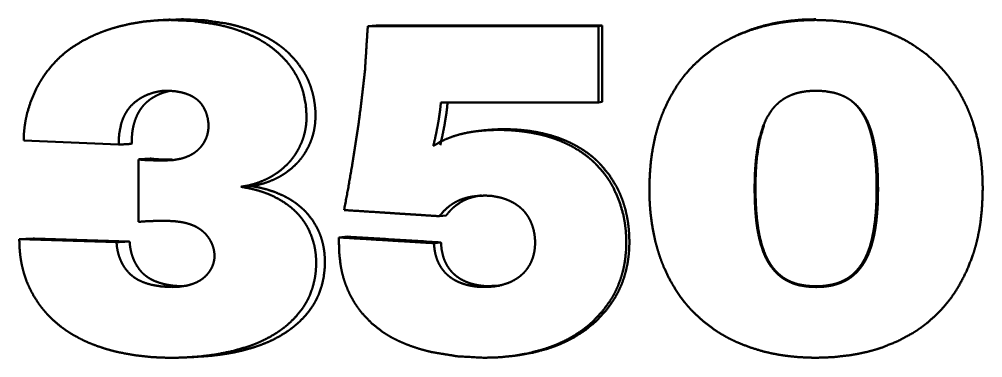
# Paper-space layout 'Layout1' of a CAD drawing. Header units: millimetres. Extents: x 69 to 348, y 30 to 269.
# Drawn here: x 225.89 to 233.92, y 135.44 to 138.26 of the extents above; entities that cross this region are included whole.
import ezdxf

# ---------------------------------------------------------------- set-up
doc = ezdxf.new("R2010")
doc.units = ezdxf.units.MM
doc.layers.add('170', color=7, linetype='Continuous', true_color=0xffffff)

psp = doc.layouts.get("Layout1")

# ---------------------------------------------------------------- linework, layer by layer
at = {"layer": '170', "color": 155, "linetype": 'Continuous', "lineweight": 50}
for p, q in [((227.1458, 138.255), (227.2452, 138.2611)), ((228.7962, 138.2028), (228.8648, 138.209)), ((228.7962, 138.2028), (230.7193, 138.203)), ((230.7498, 138.2089), (228.8648, 138.209)), ((230.7193, 138.203), (230.7498, 138.2089)), ((229.4056, 137.5654), (230.72, 137.5656)), ((230.72, 137.5656), (230.7504, 137.5714)), ((225.9292, 137.2483), (226.72, 137.2151)), ((227.7375, 136.8634), (227.8241, 136.8694)), ((226.8887, 136.5707), (226.9922, 136.5768)), ((229.3926, 136.6179), (229.4495, 136.624)), ((225.8923, 136.425), (226.7024, 136.4014)), ((226.8116, 136.4078), (226.0184, 136.4311)), ((228.5561, 136.4411), (228.6296, 136.4473)), ((229.3484, 136.393), (229.4062, 136.3992))]:
    psp.add_line(p, q, dxfattribs=at)
at = {"layer": '170', "color": 155, "linetype": 'Continuous', "lineweight": 13}
psp.add_line((232.2943, 138.2406), (232.2964, 138.2465), dxfattribs=at)
at = {"layer": '170', "color": 155, "linetype": 'Continuous', "lineweight": 50}
for points, knots in [([(227.1458, 138.255), (227.0363, 138.2515), (226.9281, 138.2411), (226.8213, 138.2237), (226.716, 138.199), (226.6639, 138.1838), (226.6122, 138.1667), (226.5609, 138.1474), (226.5106, 138.1261), (226.4134, 138.0771), (226.3214, 138.0185), (226.2776, 137.9851), (226.2357, 137.949), (226.1965, 137.9106), (226.1597, 137.8699), (226.1252, 137.827), (226.0932, 137.782), (226.0781, 137.7587), (226.0635, 137.7348), (226.0496, 137.7103), (226.0363, 137.6854), (225.9907, 137.5827), (225.9572, 137.4752), (225.9451, 137.4195), (225.9363, 137.3629), (225.9309, 137.3058), (225.9292, 137.2483)], [0, 0, 0.062029, 0.123526, 0.18473, 0.245931, 0.276635, 0.307467, 0.338426, 0.369361, 0.430922, 0.492658, 0.523847, 0.5551, 0.586189, 0.617231, 0.648337, 0.679618, 0.695359, 0.711183, 0.727113, 0.743076, 0.806644, 0.87037, 0.902613, 0.935034, 0.967477, 1, 1]), ([(227.1491, 138.2583), (227.08, 138.2541), (227.0404, 138.2517)], [0, 0, 0.635376, 1, 1]), ([(228.2865, 137.4458), (228.28, 137.5456), (228.2606, 137.6434), (228.2536, 137.6675), (228.2458, 137.6915), (228.2371, 137.715), (228.2276, 137.7381), (228.2061, 137.7828), (228.1813, 137.8257), (228.1677, 137.8464), (228.1534, 137.8667), (228.1382, 137.8865), (228.1224, 137.9059), (228.0889, 137.9427), (228.0534, 137.9772), (228.0159, 138.0093), (227.9764, 138.0393), (227.9354, 138.0668), (227.8932, 138.0918), (227.8059, 138.1348), (227.7151, 138.1699), (227.6686, 138.1848), (227.6217, 138.198), (227.5747, 138.2096), (227.5275, 138.2197), (227.3375, 138.2467), (227.1458, 138.255)], [0, 0, 0.063819, 0.127393, 0.143411, 0.15947, 0.175466, 0.191377, 0.223019, 0.254579, 0.27039, 0.286245, 0.302176, 0.318122, 0.349832, 0.381391, 0.412904, 0.444491, 0.476009, 0.507271, 0.569373, 0.63141, 0.662537, 0.693613, 0.724512, 0.755287, 0.877668, 1, 1]), ([(227.2452, 138.2611), (227.4335, 138.2527), (227.6196, 138.2256), (227.7115, 138.2038), (227.8027, 138.1757), (227.8479, 138.1589), (227.8926, 138.14), (227.9363, 138.1192), (227.9788, 138.0962), (228.0201, 138.071), (228.0602, 138.0433), (228.0797, 138.0285), (228.0988, 138.0131), (228.1174, 137.9971), (228.1355, 137.9807), (228.2021, 137.9097), (228.2592, 137.8297), (228.2717, 137.8082), (228.2834, 137.7864), (228.2943, 137.7642), (228.3042, 137.7417), (228.3216, 137.6957), (228.3357, 137.6486), (228.3468, 137.6002), (228.3546, 137.551), (228.3593, 137.5014), (228.3609, 137.4516)], [0, 0, 0.121859, 0.243389, 0.304485, 0.366157, 0.397352, 0.428688, 0.459957, 0.491203, 0.52251, 0.553988, 0.569823, 0.585702, 0.601545, 0.617331, 0.680292, 0.743781, 0.759861, 0.775893, 0.791848, 0.807749, 0.839507, 0.871326, 0.903387, 0.935604, 0.967788, 1, 1]), ([(232.5308, 138.255), (232.4585, 138.2537), (232.3863, 138.2497), (232.3121, 138.2427), (232.2382, 138.2326), (232.1643, 138.2191), (232.0911, 138.202)], [0, 0, 0.162837, 0.325659, 0.493591, 0.661497, 0.830747, 1, 1]), ([(232.097, 138.2081), (232.2033, 138.2319), (232.311, 138.2484), (232.4196, 138.2579), (232.5286, 138.2609)], [0, 0, 0.249994, 0.499906, 0.749905, 1, 1]), ([(232.5335, 135.4369), (232.6737, 135.442), (232.8125, 135.4575), (232.8812, 135.4694), (232.9496, 135.4842), (232.9836, 135.4928), (233.0174, 135.5022), (233.0512, 135.5125), (233.0846, 135.5236), (233.2142, 135.5762), (233.337, 135.6426), (233.3666, 135.6615), (233.3957, 135.6813), (233.4242, 135.7021), (233.4521, 135.7236), (233.5054, 135.769), (233.5555, 135.8173), (233.6025, 135.8687), (233.6464, 135.923), (233.6871, 135.9804), (233.7244, 136.0402), (233.7885, 136.1648), (233.8392, 136.2957), (233.8498, 136.3293), (233.8596, 136.3632), (233.8686, 136.3972), (233.8768, 136.4313), (233.8909, 136.4998), (233.902, 136.5686), (233.9161, 136.7072), (233.9204, 136.8469), (233.9192, 136.9172), (233.9158, 136.9872), (233.9101, 137.0568), (233.9018, 137.1259), (233.8768, 137.2622), (233.8396, 137.3961), (233.8282, 137.4291), (233.816, 137.462), (233.8029, 137.4947), (233.7889, 137.5271), (233.7585, 137.5904), (233.7249, 137.6517), (233.688, 137.7109), (233.6476, 137.7679), (233.626, 137.7956), (233.6035, 137.8226), (233.5801, 137.8491), (233.5559, 137.8747), (233.4524, 137.9685), (233.3383, 138.0488), (233.2774, 138.084), (233.2145, 138.1158), (233.1502, 138.1439), (233.0846, 138.1685), (233.0178, 138.1897), (232.9499, 138.2077), (232.8809, 138.2226), (232.8115, 138.2346), (232.6717, 138.25), (232.5308, 138.255)], [0, 0, 0.03131, 0.062455, 0.078025, 0.093625, 0.101445, 0.109289, 0.11716, 0.125022, 0.15623, 0.187372, 0.195199, 0.203051, 0.210929, 0.218789, 0.234399, 0.249939, 0.265467, 0.281044, 0.29674, 0.31247, 0.343739, 0.375036, 0.382906, 0.390781, 0.398629, 0.406455, 0.422051, 0.437605, 0.468682, 0.499874, 0.515544, 0.531198, 0.546772, 0.562288, 0.593218, 0.624214, 0.63201, 0.639832, 0.647691, 0.655563, 0.671233, 0.686828, 0.702393, 0.717982, 0.725806, 0.733654, 0.74153, 0.749397, 0.780565, 0.81169, 0.827389, 0.843113, 0.858766, 0.874387, 0.890021, 0.905702, 0.921443, 0.937174, 0.968553, 1, 1]), ([(228.7962, 138.2028), (228.7714, 137.8165), (228.7256, 137.4323), (228.7117, 137.3365), (228.6972, 137.2409), (228.6822, 137.1454), (228.6668, 137.0499), (228.6344, 136.8593), (228.5993, 136.6691)], [0, 0, 0.250106, 0.500131, 0.562636, 0.625131, 0.687622, 0.750106, 0.875059, 1, 1]), ([(232.0911, 138.202), (231.9832, 138.1696), (231.879, 138.1287), (231.8283, 138.1051), (231.7786, 138.0792), (231.7541, 138.0654), (231.7299, 138.0509), (231.706, 138.0358), (231.6824, 138.0202), (231.5928, 137.9524), (231.5108, 137.8768), (231.4727, 137.8361), (231.4365, 137.7935), (231.4191, 137.7714), (231.4022, 137.7488), (231.3858, 137.7258), (231.3699, 137.7023), (231.3127, 137.6056), (231.2645, 137.5043), (231.2437, 137.4522), (231.2249, 137.399), (231.2082, 137.345), (231.1936, 137.2906), (231.1705, 137.1811), (231.1548, 137.0706), (231.1458, 136.9591), (231.1427, 136.8468), (231.1433, 136.7905), (231.1455, 136.7343), (231.1493, 136.6784), (231.1547, 136.6228), (231.1705, 136.5126), (231.1937, 136.4036), (231.2082, 136.3496), (231.2247, 136.296), (231.2434, 136.2427), (231.2643, 136.1901), (231.3125, 136.0886), (231.3693, 135.9921), (231.4012, 135.9459), (231.4355, 135.9011), (231.4536, 135.8792), (231.4721, 135.8578), (231.4911, 135.8369), (231.5106, 135.8166), (231.5928, 135.7405), (231.682, 135.6728), (231.7293, 135.6421), (231.7782, 135.6135), (231.8283, 135.5874), (231.8794, 135.5635), (231.9841, 135.5224), (232.0923, 135.4897)], [0, 0, 0.031358, 0.062514, 0.078081, 0.093679, 0.101503, 0.109348, 0.117218, 0.125104, 0.15636, 0.187384, 0.202906, 0.218483, 0.226304, 0.234152, 0.242025, 0.249905, 0.281185, 0.312376, 0.328012, 0.343709, 0.359429, 0.375095, 0.406238, 0.437308, 0.46843, 0.499691, 0.515376, 0.531023, 0.546606, 0.56215, 0.593153, 0.624162, 0.639719, 0.655334, 0.671047, 0.686789, 0.718062, 0.749226, 0.764853, 0.780555, 0.788448, 0.796332, 0.804189, 0.812021, 0.843191, 0.874359, 0.890051, 0.905813, 0.921546, 0.937228, 0.968549, 1, 1]), ([(231.7744, 138.0762), (231.7862, 138.083), (231.8357, 138.1094), (231.8861, 138.1335), (231.9898, 138.1751), (232.097, 138.2081)], [0, 0, 0.038993, 0.199509, 0.359446, 0.678985, 1, 1]), ([(233.1609, 138.1395), (233.1511, 138.1437), (233.1414, 138.1479)], [0, 0, 0.501345, 1, 1]), ([(231.7755, 138.0768), (231.7676, 138.0727), (231.7596, 138.0685)], [0, 0, 0.499489, 1, 1]), ([(226.72, 137.2151), (226.7243, 137.3016), (226.7406, 137.386), (226.747, 137.4067), (226.7545, 137.4272), (226.763, 137.4471), (226.7725, 137.4664), (226.7831, 137.485), (226.7947, 137.503), (226.8076, 137.5202), (226.8214, 137.5366), (226.8519, 137.566), (226.8855, 137.5915), (226.9034, 137.6029), (226.9218, 137.6133), (226.9405, 137.6227), (226.9596, 137.6312), (226.9988, 137.6454), (227.0395, 137.656), (227.081, 137.6626), (227.1231, 137.6648)], [0, 0, 0.1271, 0.253251, 0.285072, 0.316999, 0.348763, 0.380308, 0.411748, 0.443152, 0.474709, 0.506184, 0.568324, 0.63024, 0.661325, 0.692308, 0.723059, 0.753693, 0.81492, 0.876509, 0.938228, 1, 1]), ([(227.1566, 137.6651), (227.1412, 137.6621), (227.1212, 137.6573), (227.1015, 137.6516), (227.0818, 137.6448), (227.0625, 137.6371), (227.0253, 137.6191), (226.9901, 137.5974), (226.9734, 137.5851), (226.9572, 137.5717), (226.9418, 137.5573), (226.9273, 137.5421), (226.9139, 137.5259), (226.9016, 137.5088), (226.8902, 137.4909), (226.8798, 137.4722), (226.8624, 137.4332), (226.8489, 137.3925), (226.8436, 137.3716), (226.8392, 137.3504), (226.8357, 137.3292), (226.833, 137.3078), (226.8296, 137.2648), (226.8288, 137.2216)], [0, 0, 0.02581, 0.059622, 0.093521, 0.127649, 0.161881, 0.229925, 0.297922, 0.332117, 0.366662, 0.401332, 0.4359, 0.470414, 0.505064, 0.540025, 0.575202, 0.645494, 0.715962, 0.751485, 0.787045, 0.822522, 0.857953, 0.928846, 1, 1]), ([(227.1231, 137.6648), (227.1861, 137.6613), (227.2479, 137.6501), (227.2784, 137.6413), (227.3084, 137.6299), (227.3373, 137.6158), (227.3644, 137.5984), (227.3772, 137.5882), (227.3893, 137.5772), (227.4004, 137.5654), (227.4107, 137.5529), (227.4288, 137.5256), (227.4435, 137.4962), (227.4547, 137.4654), (227.4627, 137.4334), (227.4676, 137.4006), (227.4693, 137.3675)], [0, 0, 0.122145, 0.243719, 0.305094, 0.367124, 0.429352, 0.491695, 0.523236, 0.55482, 0.586201, 0.617568, 0.680878, 0.744553, 0.807942, 0.871713, 0.935825, 1, 1]), ([(232.0915, 137.3727), (232.1208, 137.4378), (232.1587, 137.498), (232.1696, 137.5123), (232.1811, 137.5261), (232.1931, 137.5393), (232.2057, 137.5519), (232.2324, 137.5753), (232.2616, 137.5961), (232.2926, 137.6141), (232.325, 137.629), (232.3586, 137.6412), (232.3932, 137.6506), (232.4638, 137.6619), (232.5353, 137.6649)], [0, 0, 0.124814, 0.249358, 0.280787, 0.312177, 0.343411, 0.374546, 0.436775, 0.499389, 0.562132, 0.62457, 0.687073, 0.749839, 0.874868, 1, 1]), ([(232.5353, 137.6649), (232.6044, 137.6611), (232.6723, 137.6497), (232.7056, 137.6409), (232.7386, 137.6295), (232.7704, 137.6154), (232.8006, 137.5986), (232.815, 137.5891), (232.829, 137.5788), (232.8426, 137.5679), (232.8557, 137.5563), (232.8803, 137.5316), (232.9026, 137.5051), (232.9229, 137.4768), (232.9412, 137.4471), (232.9572, 137.4163), (232.9712, 137.3847), (232.9833, 137.3524), (232.9938, 137.3195), (233.0031, 137.286), (233.0113, 137.2522), (233.0245, 137.1845), (233.0342, 137.1165), (233.0409, 137.0483), (233.045, 136.9799), (233.0473, 136.9114), (233.048, 136.8427), (233.0473, 136.774), (233.0449, 136.7051), (233.0403, 136.6363), (233.0332, 136.5678), (233.0286, 136.5336), (233.0231, 136.4996), (233.0169, 136.4656), (233.0097, 136.4319), (232.992, 136.3656), (232.9686, 136.3012), (232.9541, 136.2699), (232.9377, 136.2394), (232.9193, 136.2101), (232.8989, 136.1824), (232.8879, 136.1691), (232.8764, 136.1562), (232.8643, 136.1438), (232.8516, 136.1319), (232.8249, 136.11), (232.7965, 136.0909), (232.7663, 136.0745), (232.7345, 136.0607), (232.7018, 136.0495), (232.6686, 136.0408), (232.6349, 136.0344), (232.6007, 136.0302), (232.5661, 136.0278), (232.5314, 136.0271)], [0, 0, 0.031379, 0.062527, 0.07816, 0.093937, 0.109717, 0.125372, 0.1332, 0.141051, 0.14895, 0.156879, 0.172637, 0.188349, 0.204115, 0.219906, 0.235612, 0.251249, 0.266884, 0.282554, 0.298282, 0.314009, 0.34527, 0.376379, 0.407413, 0.438443, 0.469493, 0.500578, 0.531706, 0.562908, 0.594144, 0.625353, 0.640959, 0.65657, 0.672203, 0.687822, 0.718905, 0.74993, 0.765541, 0.781239, 0.796903, 0.812505, 0.820304, 0.828124, 0.835988, 0.843859, 0.859486, 0.874999, 0.890573, 0.906253, 0.921901, 0.937459, 0.953005, 0.968609, 0.984288, 1, 1]), ([(229.3428, 137.2041), (229.3557, 137.261), (229.3678, 137.3182), (229.3797, 137.3795), (229.3903, 137.441), (229.3991, 137.5031), (229.4056, 137.5654)], [0, 0, 0.159098, 0.318204, 0.488328, 0.658493, 0.829234, 1, 1]), ([(229.4621, 137.5715), (229.452, 137.4803), (229.4375, 137.3898), (229.4201, 137.2998), (229.4007, 137.2102)], [0, 0, 0.250098, 0.500109, 0.750067, 1, 1]), ([(232.5292, 136.033), (232.5972, 136.0361), (232.664, 136.0467), (232.6969, 136.0555), (232.7293, 136.0669), (232.7607, 136.0809), (232.7905, 136.0975), (232.8048, 136.1068), (232.8187, 136.1169), (232.8321, 136.1277), (232.8451, 136.1391), (232.8692, 136.1635), (232.8912, 136.1897), (232.9112, 136.2177), (232.9291, 136.2471), (232.945, 136.2774), (232.959, 136.3085), (232.9713, 136.3403), (232.9819, 136.3728), (232.9912, 136.4058), (232.9992, 136.4393), (233.0123, 136.5066), (233.0221, 136.5745), (233.029, 136.6428), (233.0334, 136.7114), (233.0358, 136.78), (233.0366, 136.8487), (233.0358, 136.9174), (233.0336, 136.9861), (233.0295, 137.0546), (233.0229, 137.1228), (233.0134, 137.1904), (233.0006, 137.2574), (232.9927, 137.2907), (232.9837, 137.3237), (232.9735, 137.3566), (232.9617, 137.389), (232.9481, 137.4206), (232.9326, 137.4511), (232.9149, 137.4807), (232.8952, 137.509), (232.8734, 137.5356), (232.8498, 137.5602), (232.8229, 137.5836)], [0, 0, 0.036072, 0.071951, 0.09002, 0.108244, 0.126433, 0.144522, 0.15358, 0.162673, 0.171821, 0.180975, 0.199168, 0.217317, 0.23555, 0.253799, 0.271942, 0.290018, 0.308088, 0.326213, 0.344414, 0.362642, 0.399018, 0.435396, 0.471814, 0.508238, 0.544651, 0.581072, 0.617493, 0.653903, 0.690311, 0.72663, 0.762843, 0.79902, 0.817136, 0.835294, 0.853532, 0.871825, 0.890053, 0.908237, 0.926472, 0.944772, 0.962986, 0.981093, 1, 1]), ([(227.7375, 136.8634), (227.791, 136.8721), (227.8431, 136.8851), (227.894, 136.9022), (227.9437, 136.9233), (227.9681, 136.9354), (227.9921, 136.9485), (228.0155, 136.9626), (228.0382, 136.9775), (228.0814, 137.0102), (228.1215, 137.0467), (228.1404, 137.0665), (228.1584, 137.0874), (228.1754, 137.1093), (228.1913, 137.1319), (228.2194, 137.179), (228.2429, 137.2288), (228.2529, 137.2546), (228.2617, 137.2811), (228.2692, 137.308), (228.2754, 137.3351), (228.2837, 137.39), (228.2865, 137.4458)], [0, 0, 0.061813, 0.123171, 0.184477, 0.246119, 0.277222, 0.308445, 0.339582, 0.370588, 0.432406, 0.494384, 0.525623, 0.557113, 0.588736, 0.620247, 0.682923, 0.745735, 0.777403, 0.809284, 0.841125, 0.872858, 0.936217, 1, 1]), ([(228.3609, 137.4516), (228.3583, 137.3966), (228.3504, 137.3425), (228.3445, 137.3158), (228.3374, 137.2893), (228.329, 137.2631), (228.3194, 137.2373), (228.2968, 137.1877), (228.2697, 137.1407), (228.2545, 137.1181), (228.238, 137.0963), (228.2206, 137.0753), (228.2023, 137.0554), (228.1632, 137.0185), (228.1208, 136.9853), (228.0984, 136.9701), (228.0755, 136.9559), (228.0522, 136.9427), (228.0283, 136.9305), (227.9794, 136.9091), (227.9288, 136.8915), (227.8769, 136.8783), (227.8241, 136.8694)], [0, 0, 0.063563, 0.126655, 0.158224, 0.189895, 0.221691, 0.25342, 0.316289, 0.378937, 0.410392, 0.441929, 0.473335, 0.504544, 0.566647, 0.628783, 0.66, 0.691134, 0.722084, 0.752961, 0.814618, 0.87644, 0.938274, 1, 1]), ([(227.4693, 137.3675), (227.4671, 137.3352), (227.4609, 137.3038), (227.4564, 137.2883), (227.451, 137.2731), (227.4447, 137.2584), (227.4376, 137.2441), (227.4298, 137.2302), (227.4211, 137.2168), (227.4117, 137.2039), (227.4016, 137.1916), (227.3796, 137.1692), (227.355, 137.1495), (227.3419, 137.1407), (227.3284, 137.1327), (227.3147, 137.1254), (227.3006, 137.1188), (227.2717, 137.1074), (227.2419, 137.0984), (227.1809, 137.087), (227.119, 137.0834)], [0, 0, 0.064079, 0.127683, 0.159638, 0.191658, 0.22346, 0.255108, 0.286706, 0.318318, 0.350031, 0.381592, 0.443984, 0.506319, 0.537602, 0.568765, 0.59968, 0.63051, 0.692059, 0.753864, 0.877003, 1, 1]), ([(232.092, 136.3191), (232.0708, 136.3828), (232.0546, 136.4474), (232.0423, 136.5128), (232.0333, 136.5787), (232.027, 136.6452), (232.0229, 136.712), (232.0205, 136.7789), (232.0197, 136.8458), (232.0203, 136.9127), (232.0226, 136.9795), (232.0268, 137.0464), (232.033, 137.1129), (232.054, 137.2444), (232.0915, 137.3727)], [0, 0, 0.062842, 0.125185, 0.187399, 0.249671, 0.312119, 0.374735, 0.437367, 0.499956, 0.562542, 0.625142, 0.687798, 0.750366, 0.874948, 1, 1]), ([(232.0974, 137.3788), (232.0606, 137.2503), (232.04, 137.1189), (232.0339, 137.0525), (232.0298, 136.9857), (232.0275, 136.9188), (232.0269, 136.852), (232.0277, 136.7851), (232.0301, 136.7183), (232.0341, 136.6515), (232.0403, 136.585), (232.0491, 136.5189), (232.0611, 136.4535), (232.0771, 136.3888), (232.0978, 136.3251)], [0, 0, 0.125108, 0.249593, 0.312057, 0.374673, 0.437296, 0.499885, 0.562467, 0.625063, 0.687715, 0.750262, 0.812622, 0.874881, 0.937237, 1, 1]), ([(229.7728, 135.4369), (229.8934, 135.4408), (230.0128, 135.4528), (230.131, 135.4735), (230.2477, 135.5039), (230.2767, 135.5131), (230.3055, 135.523), (230.334, 135.5335), (230.3621, 135.5446), (230.4174, 135.569), (230.4712, 135.5963), (230.5234, 135.6267), (230.574, 135.6604), (230.5987, 135.6785), (230.6227, 135.6973), (230.646, 135.7168), (230.6686, 135.7369), (230.7517, 135.824), (230.8226, 135.9224), (230.8382, 135.9488), (230.8528, 135.9757), (230.8663, 136.003), (230.8787, 136.0306), (230.9004, 136.0871), (230.9181, 136.1451), (230.9255, 136.1746), (230.9319, 136.2045), (230.9374, 136.2347), (230.9418, 136.265), (230.9478, 136.3255), (230.9502, 136.3861), (230.9493, 136.4467), (230.9451, 136.5073), (230.9374, 136.568), (230.9261, 136.628), (230.8924, 136.7441), (230.8434, 136.8546), (230.8285, 136.8814), (230.8127, 136.9077), (230.7959, 136.9333), (230.7782, 136.9581), (230.7404, 137.0056), (230.6994, 137.0501), (230.6776, 137.0712), (230.6551, 137.0916), (230.6317, 137.1112), (230.6074, 137.13), (230.5573, 137.1649), (230.5051, 137.1961), (230.451, 137.2237), (230.3952, 137.2481), (230.3666, 137.2591), (230.3378, 137.2692), (230.3089, 137.2786), (230.2798, 137.2871), (230.2212, 137.3018), (230.1622, 137.3137), (230.1027, 137.3231), (230.0428, 137.3301), (229.9824, 137.3349), (229.9218, 137.3374), (229.8614, 137.3376), (229.8013, 137.3355), (229.7415, 137.3312), (229.682, 137.3243), (229.623, 137.3144), (229.5644, 137.3011), (229.5062, 137.2837), (229.4494, 137.262), (229.3949, 137.2356), (229.3428, 137.2041)], [0, 0, 0.03111, 0.062065, 0.093008, 0.124133, 0.131975, 0.139822, 0.147653, 0.155464, 0.171049, 0.186612, 0.202198, 0.217871, 0.225755, 0.233623, 0.241456, 0.24926, 0.280324, 0.311608, 0.31952, 0.327407, 0.335251, 0.343072, 0.358681, 0.374317, 0.38217, 0.390058, 0.397968, 0.40586, 0.42155, 0.437181, 0.45281, 0.468482, 0.484255, 0.500013, 0.531199, 0.562388, 0.570271, 0.578191, 0.586094, 0.593958, 0.609603, 0.625212, 0.633032, 0.640876, 0.648758, 0.656672, 0.672434, 0.688113, 0.703778, 0.719486, 0.727374, 0.735254, 0.743096, 0.750908, 0.766489, 0.782028, 0.797567, 0.813125, 0.828741, 0.844381, 0.85996, 0.875473, 0.890939, 0.90638, 0.921823, 0.937334, 0.952978, 0.968667, 0.984299, 1, 1]), ([(229.7618, 137.3341), (229.7449, 137.332), (229.7052, 137.3273)], [0, 0, 0.29815, 1, 1]), ([(229.7594, 137.3338), (229.8506, 137.3416), (229.9097, 137.3437), (229.9691, 137.3434), (230.0287, 137.3408), (230.0882, 137.336), (230.1472, 137.3289), (230.2057, 137.3193), (230.2636, 137.3073), (230.3209, 137.2925), (230.3774, 137.2746), (230.4332, 137.2535), (230.4882, 137.229), (230.5415, 137.201), (230.5925, 137.1698), (230.6412, 137.135), (230.6647, 137.1164), (230.6875, 137.0968), (230.7098, 137.0763), (230.7313, 137.0549), (230.8084, 136.9629), (230.8714, 136.8607), (230.8849, 136.8335), (230.8974, 136.8059), (230.909, 136.778), (230.9196, 136.7499), (230.9379, 136.6926), (230.9525, 136.6342), (230.9635, 136.5748), (230.9711, 136.5147), (230.9752, 136.4547), (230.9763, 136.3946), (230.9741, 136.3345), (230.9685, 136.2743), (230.9591, 136.2146), (230.9461, 136.1558), (230.9293, 136.0984), (230.9085, 136.0421), (230.8835, 135.9871), (230.8546, 135.934), (230.7863, 135.8357), (230.705, 135.7474), (230.6129, 135.6702), (230.5123, 135.6054), (230.459, 135.5775), (230.4044, 135.5526), (230.349, 135.5307), (230.2927, 135.5115), (230.178, 135.4806), (230.0606, 135.4592), (230.0505, 135.4578)], [0, 0, 0.028434, 0.046837, 0.06528, 0.083818, 0.102367, 0.120848, 0.139267, 0.157645, 0.176027, 0.194464, 0.213, 0.231706, 0.250418, 0.269018, 0.287609, 0.296928, 0.306279, 0.31568, 0.325099, 0.362407, 0.399722, 0.409148, 0.418569, 0.427949, 0.437303, 0.455983, 0.474684, 0.493482, 0.512284, 0.530997, 0.549678, 0.568374, 0.58715, 0.605944, 0.624635, 0.643252, 0.661895, 0.680669, 0.699444, 0.736642, 0.773967, 0.811289, 0.848474, 0.867176, 0.885831, 0.904364, 0.922832, 0.959747, 0.996848, 1, 1]), ([(226.72, 137.2151), (226.7281, 137.2155), (226.7361, 137.216), (226.8288, 137.2216)], [0, 0, 0.074131, 0.148257, 1, 1]), ([(226.8855, 137.0921), (226.9005, 137.093), (226.9907, 137.0983)], [0, 0, 0.143, 1, 1]), ([(227.119, 137.0834), (227.0604, 137.0834), (227.0019, 137.0841), (226.9728, 137.085), (226.9436, 137.0863), (226.9145, 137.0883), (226.8855, 137.0921)], [0, 0, 0.250386, 0.500436, 0.62529, 0.750133, 0.874955, 1, 1]), ([(226.9907, 137.0983), (227.0191, 137.0945), (227.0475, 137.0925), (227.0761, 137.0912), (227.1046, 137.0903), (227.1715, 137.0895)], [0, 0, 0.157876, 0.315443, 0.473033, 0.63075, 1, 1]), ([(225.8923, 136.425), (225.8945, 136.3543), (225.9013, 136.2842), (225.9065, 136.2494), (225.913, 136.2148), (225.9208, 136.1804), (225.9298, 136.1462), (225.9519, 136.0795), (225.9791, 136.0157), (226.0113, 135.9546), (226.0484, 135.8962), (226.0688, 135.868), (226.0902, 135.8407), (226.1125, 135.8144), (226.1357, 135.7891), (226.1848, 135.7415), (226.2373, 135.6978), (226.2648, 135.6774), (226.2929, 135.658), (226.3215, 135.6396), (226.3506, 135.6223), (226.4099, 135.5906), (226.4709, 135.5624), (226.5333, 135.5376), (226.5971, 135.5159), (226.6295, 135.5061), (226.662, 135.4971), (226.6946, 135.4888), (226.7273, 135.4812), (226.8589, 135.4574), (226.9918, 135.4431), (227.0586, 135.4391), (227.1258, 135.4371), (227.1933, 135.4369), (227.2609, 135.4386), (227.3956, 135.4475), (227.529, 135.4644), (227.6609, 135.4905), (227.7908, 135.5277), (227.823, 135.539), (227.855, 135.5513), (227.8868, 135.5645), (227.9183, 135.5788), (227.98, 135.6104), (228.0391, 135.6462), (228.0678, 135.6657), (228.0957, 135.6864), (228.1229, 135.7084), (228.1492, 135.7314), (228.1982, 135.7807), (228.2421, 135.8345), (228.2619, 135.8631), (228.2804, 135.8931), (228.289, 135.9085), (228.2972, 135.9243), (228.3049, 135.9402), (228.3121, 135.9562), (228.3363, 136.022), (228.3532, 136.0902), (228.3591, 136.1252), (228.3632, 136.1606), (228.3655, 136.1959), (228.3662, 136.2313), (228.3652, 136.2666), (228.3624, 136.3019), (228.3578, 136.3373), (228.3511, 136.3723), (228.3318, 136.4403), (228.3045, 136.5055), (228.2878, 136.5369), (228.2691, 136.567), (228.2488, 136.5957), (228.2267, 136.6229), (228.2029, 136.6487), (228.1775, 136.6732), (228.1508, 136.6961), (228.123, 136.7174), (228.0647, 136.7553), (228.003, 136.7873), (227.971, 136.8012), (227.9385, 136.8138), (227.9057, 136.825), (227.8727, 136.8349), (227.8056, 136.8513), (227.7375, 136.8634)], [0, 0, 0.016041, 0.032008, 0.039986, 0.047972, 0.055985, 0.064012, 0.079936, 0.095672, 0.111329, 0.127015, 0.134902, 0.142784, 0.150611, 0.158399, 0.173902, 0.189391, 0.197156, 0.204909, 0.212609, 0.220278, 0.23554, 0.250766, 0.266001, 0.28129, 0.288959, 0.296613, 0.304242, 0.311852, 0.342185, 0.372498, 0.387695, 0.402933, 0.418235, 0.433579, 0.464188, 0.494687, 0.525178, 0.555839, 0.563567, 0.571332, 0.579146, 0.587004, 0.602712, 0.618397, 0.626257, 0.634141, 0.642066, 0.649998, 0.665759, 0.681496, 0.68941, 0.697382, 0.701399, 0.705421, 0.709425, 0.713418, 0.729312, 0.74525, 0.7533, 0.761375, 0.769416, 0.777437, 0.785454, 0.793487, 0.801565, 0.809653, 0.825696, 0.841719, 0.849787, 0.857826, 0.865801, 0.873749, 0.881705, 0.889698, 0.897691, 0.905632, 0.921392, 0.937156, 0.945071, 0.952972, 0.960833, 0.968669, 0.984324, 1, 1]), ([(227.8241, 136.8694), (227.8904, 136.8574), (227.9556, 136.8411), (228.0195, 136.8202), (228.0821, 136.7941), (228.1128, 136.7788), (228.1429, 136.762), (228.1719, 136.7438), (228.2, 136.7241), (228.227, 136.703), (228.253, 136.6804), (228.2779, 136.6561), (228.3012, 136.6304), (228.3426, 136.5752), (228.3768, 136.5151), (228.3913, 136.4833), (228.4039, 136.4506), (228.4145, 136.4174), (228.4231, 136.3836), (228.4298, 136.3494), (228.4346, 136.3148), (228.4376, 136.2798), (228.439, 136.2448), (228.4368, 136.1751), (228.4282, 136.1058), (228.4128, 136.0379), (228.3906, 135.9727), (228.3768, 135.9411), (228.3614, 135.9103), (228.3441, 135.8802), (228.3252, 135.851), (228.2833, 135.7964), (228.2363, 135.7464), (228.2111, 135.723), (228.1849, 135.7007), (228.158, 135.6796), (228.1304, 135.6597), (228.0733, 135.6233), (228.0139, 135.591), (227.9523, 135.5627), (227.889, 135.5381), (227.8251, 135.5172), (227.7605, 135.4994), (227.6954, 135.4844), (227.6298, 135.4721), (227.5638, 135.4621), (227.4973, 135.4543), (227.4188, 135.4479)], [0, 0, 0.027999, 0.055936, 0.08391, 0.1121, 0.126365, 0.140678, 0.154941, 0.169187, 0.183453, 0.19778, 0.212221, 0.226668, 0.255341, 0.284091, 0.298637, 0.31321, 0.327702, 0.34217, 0.356662, 0.371218, 0.385815, 0.400368, 0.42935, 0.458409, 0.487363, 0.516007, 0.530307, 0.544647, 0.559084, 0.573531, 0.602152, 0.630666, 0.644978, 0.659281, 0.673494, 0.687636, 0.715795, 0.743902, 0.772118, 0.800313, 0.828305, 0.856155, 0.883933, 0.911692, 0.939455, 0.967265, 1, 1]), ([(229.7765, 136.7899), (229.8355, 136.7862), (229.8936, 136.7753), (229.9222, 136.7673), (229.9503, 136.7576), (229.9776, 136.7462), (230.004, 136.733), (230.0296, 136.7178), (230.054, 136.7007), (230.0769, 136.6816), (230.0978, 136.6606), (230.1166, 136.6374), (230.1333, 136.6125), (230.1477, 136.5864), (230.16, 136.5592), (230.1701, 136.531), (230.1782, 136.5021), (230.1843, 136.4729), (230.1883, 136.4433), (230.1904, 136.4134), (230.1905, 136.3835), (230.1885, 136.3538), (230.1845, 136.3245), (230.1784, 136.2954), (230.1699, 136.2667), (230.1589, 136.2389), (230.1456, 136.2123), (230.1299, 136.187), (230.1119, 136.1631), (230.0918, 136.1412), (230.0699, 136.1212), (230.0462, 136.1032), (230.021, 136.0872), (229.9949, 136.0733), (229.9679, 136.0615), (229.9115, 136.0434), (229.8533, 136.0323), (229.7947, 136.0273), (229.7358, 136.0279), (229.7062, 136.0301), (229.6768, 136.0337), (229.6478, 136.0387), (229.6191, 136.0454), (229.5909, 136.0538), (229.5631, 136.0642), (229.536, 136.0765), (229.5101, 136.0908), (229.4855, 136.1073), (229.4623, 136.126), (229.4409, 136.1467), (229.4216, 136.1692), (229.4046, 136.1935), (229.3898, 136.2195), (229.3773, 136.2467), (229.3673, 136.2749), (229.3595, 136.3038), (229.3538, 136.3332), (229.3501, 136.363), (229.3484, 136.393)], [0, 0, 0.031106, 0.062149, 0.077776, 0.093403, 0.108952, 0.124478, 0.140099, 0.155802, 0.171447, 0.187033, 0.202727, 0.218486, 0.23417, 0.24985, 0.265611, 0.281377, 0.297059, 0.312737, 0.328493, 0.344238, 0.359865, 0.375437, 0.391041, 0.406771, 0.422509, 0.438133, 0.453783, 0.4695, 0.485152, 0.500725, 0.516363, 0.532044, 0.547615, 0.563122, 0.594249, 0.625372, 0.656276, 0.687268, 0.702851, 0.718416, 0.7339, 0.749371, 0.76487, 0.780466, 0.796097, 0.811668, 0.827222, 0.84289, 0.858575, 0.874138, 0.889715, 0.905444, 0.921204, 0.936895, 0.952629, 0.968421, 0.984203, 1, 1]), ([(229.3926, 136.6179), (229.4282, 136.6597), (229.4684, 136.6964), (229.4903, 136.7128), (229.5134, 136.7278), (229.5374, 136.7411), (229.5621, 136.7525), (229.5875, 136.7621), (229.6135, 136.7701), (229.6402, 136.7766), (229.6672, 136.7816), (229.7216, 136.788), (229.7765, 136.7899)], [0, 0, 0.125337, 0.24966, 0.312211, 0.375036, 0.437614, 0.499755, 0.561832, 0.624082, 0.686712, 0.749492, 0.874584, 1, 1]), ([(229.7442, 136.7914), (229.7189, 136.7878), (229.6927, 136.7828), (229.6668, 136.7764), (229.641, 136.7684), (229.6157, 136.7587), (229.5679, 136.734), (229.5241, 136.7028), (229.5036, 136.6849), (229.4843, 136.6658), (229.4663, 136.6455), (229.4495, 136.624)], [0, 0, 0.073098, 0.149426, 0.225926, 0.303061, 0.380595, 0.534714, 0.688705, 0.766419, 0.844272, 0.921989, 1, 1]), ([(229.3926, 136.6179), (229.156, 136.6332), (228.92, 136.6484), (228.5993, 136.6691)], [0, 0, 0.298219, 0.595684, 1, 1]), ([(226.887, 136.5706), (226.9264, 136.5741), (226.9659, 136.5765), (227.038, 136.5788), (227.1103, 136.5793)], [0, 0, 0.176831, 0.353851, 0.676678, 1, 1]), ([(227.1103, 136.5793), (227.1792, 136.5769), (227.2473, 136.5683), (227.2809, 136.5609), (227.3143, 136.551), (227.3308, 136.5449), (227.3471, 136.5381), (227.363, 136.5306), (227.3785, 136.5222), (227.3935, 136.5129), (227.408, 136.5027), (227.4219, 136.4915), (227.4351, 136.4794), (227.4589, 136.4529), (227.4793, 136.4234), (227.4882, 136.4076), (227.4961, 136.3914), (227.5029, 136.3747), (227.5086, 136.3577), (227.5167, 136.3223), (227.5196, 136.2859)], [0, 0, 0.122069, 0.243605, 0.30456, 0.3661, 0.397228, 0.428509, 0.459738, 0.490895, 0.522133, 0.553514, 0.585184, 0.616895, 0.679914, 0.743353, 0.775417, 0.807411, 0.839264, 0.871108, 0.935322, 1, 1]), ([(225.8923, 136.425), (225.9007, 136.4254), (225.9092, 136.4258), (226.0184, 136.4311)], [0, 0, 0.067201, 0.134405, 1, 1]), ([(226.7024, 136.4014), (226.7164, 136.4022), (226.8116, 136.4078)], [0, 0, 0.128665, 1, 1]), ([(227.1649, 136.0271), (227.0827, 136.031), (227.0018, 136.0439), (226.9618, 136.0544), (226.9227, 136.0681), (226.8851, 136.0855), (226.8495, 136.1072), (226.817, 136.1336), (226.7885, 136.1642), (226.7757, 136.1809), (226.7638, 136.1986), (226.753, 136.217), (226.7433, 136.236), (226.7346, 136.2554), (226.7269, 136.2754), (226.7202, 136.2958), (226.7146, 136.3165), (226.7064, 136.3586), (226.7024, 136.4014)], [0, 0, 0.122694, 0.244957, 0.306615, 0.36848, 0.43024, 0.492515, 0.554959, 0.617265, 0.648759, 0.680543, 0.712377, 0.744127, 0.775919, 0.807842, 0.839912, 0.871977, 0.935871, 1, 1]), ([(226.8116, 136.4078), (226.8155, 136.3655), (226.8233, 136.3241), (226.8287, 136.3037), (226.835, 136.2834), (226.8424, 136.2635), (226.8508, 136.2441), (226.8704, 136.2072), (226.8939, 136.1729), (226.9074, 136.1568), (226.9219, 136.1417), (226.9372, 136.1278), (226.9533, 136.1151), (226.9703, 136.1035), (226.9879, 136.0931), (227.0062, 136.0837), (227.025, 136.0752), (227.0633, 136.0613), (227.1024, 136.0506), (227.1423, 136.0427), (227.1828, 136.0373), (227.2234, 136.0342), (227.2642, 136.0332)], [0, 0, 0.064093, 0.12777, 0.159652, 0.19165, 0.22374, 0.255638, 0.318709, 0.38153, 0.413187, 0.444827, 0.476086, 0.507098, 0.538024, 0.568993, 0.600089, 0.631147, 0.692671, 0.753905, 0.815299, 0.87688, 0.938411, 1, 1]), ([(228.5561, 136.4411), (228.5568, 136.328), (228.5685, 136.2163), (228.5788, 136.1611), (228.5926, 136.1064), (228.6101, 136.0522), (228.6313, 135.9993), (228.6558, 135.9483), (228.6838, 135.8994), (228.6991, 135.8757), (228.7151, 135.8524), (228.7321, 135.8296), (228.7498, 135.8074), (228.8274, 135.7256), (228.9153, 135.6556), (228.9388, 135.6399), (228.9629, 135.625), (228.9872, 135.6108), (229.012, 135.5974), (229.0622, 135.5728), (229.1135, 135.5508), (229.1658, 135.5311), (229.2189, 135.5136), (229.2729, 135.498), (229.3275, 135.4844), (229.5486, 135.4481), (229.7728, 135.4369)], [0, 0, 0.062841, 0.125188, 0.156382, 0.187726, 0.219358, 0.250991, 0.28238, 0.31368, 0.32935, 0.345051, 0.360822, 0.376626, 0.439243, 0.501595, 0.517302, 0.533028, 0.548689, 0.56429, 0.595369, 0.626383, 0.657388, 0.688461, 0.71965, 0.750912, 0.875316, 1, 1]), ([(229.3484, 136.393), (229.2303, 136.4002), (228.9946, 136.4145), (228.877, 136.4216), (228.5561, 136.4411)], [0, 0, 0.149017, 0.44653, 0.595, 1, 1]), ([(229.4062, 136.3992), (229.4113, 136.3404), (229.4241, 136.2831), (229.4337, 136.2551), (229.4456, 136.228), (229.4597, 136.2022), (229.4761, 136.1778), (229.4853, 136.1661), (229.495, 136.1549), (229.5051, 136.1442), (229.5157, 136.134), (229.5382, 136.1152), (229.5623, 136.0984), (229.5878, 136.0838), (229.6143, 136.0713), (229.6415, 136.0607), (229.6693, 136.0521), (229.6978, 136.0452), (229.7267, 136.04), (229.7556, 136.0363), (229.7845, 136.0341), (229.8952, 136.0376)], [0, 0, 0.084499, 0.168579, 0.211027, 0.253447, 0.295574, 0.337722, 0.35894, 0.380197, 0.40132, 0.422346, 0.464314, 0.506404, 0.548586, 0.590515, 0.632263, 0.674034, 0.716067, 0.758042, 0.799769, 0.841353, 1, 1]), ([(232.0978, 136.3251), (232.1111, 136.2926), (232.1262, 136.2611), (232.1433, 136.2308), (232.1626, 136.2016), (232.1731, 136.1875), (232.1842, 136.1738), (232.1958, 136.1606), (232.2079, 136.1481), (232.2337, 136.1246), (232.2618, 136.1037), (232.2767, 136.0942), (232.292, 136.0855), (232.3076, 136.0776), (232.3235, 136.0704), (232.3562, 136.0579), (232.39, 136.0482), (232.4591, 136.0364), (232.5292, 136.033)], [0, 0, 0.062603, 0.124879, 0.187059, 0.249434, 0.280851, 0.31226, 0.343521, 0.37466, 0.436866, 0.499398, 0.530875, 0.562268, 0.59347, 0.624658, 0.687067, 0.749803, 0.874886, 1, 1]), ([(227.5196, 136.2859), (227.5171, 136.2545), (227.51, 136.2241), (227.5049, 136.2093), (227.4988, 136.1948), (227.4919, 136.1809), (227.4841, 136.1674), (227.4756, 136.1544), (227.4663, 136.1419), (227.4563, 136.1301), (227.4457, 136.119), (227.4346, 136.1085), (227.4227, 136.0987), (227.4103, 136.0897), (227.3974, 136.0814), (227.3707, 136.0669), (227.3429, 136.0551), (227.314, 136.0456), (227.2846, 136.0383), (227.2251, 136.0296), (227.1649, 136.0271)], [0, 0, 0.064127, 0.127874, 0.159927, 0.191889, 0.223629, 0.255308, 0.287098, 0.318827, 0.350306, 0.381641, 0.412893, 0.444239, 0.475659, 0.506902, 0.568811, 0.630563, 0.69256, 0.754377, 0.87705, 1, 1]), ([(232.5314, 136.0271), (232.4609, 136.0304), (232.3917, 136.0417), (232.3746, 136.0461), (232.3576, 136.0512), (232.3408, 136.0569), (232.3242, 136.0634), (232.292, 136.0784), (232.2615, 136.0961), (232.2468, 136.1061), (232.2326, 136.1168), (232.2189, 136.1283), (232.2058, 136.1404), (232.1814, 136.1661), (232.1593, 136.1938), (232.1392, 136.2233), (232.1214, 136.2541), (232.1056, 136.2861), (232.092, 136.3191)], [0, 0, 0.124501, 0.248163, 0.279227, 0.310401, 0.341796, 0.37324, 0.435775, 0.498037, 0.529257, 0.560641, 0.592146, 0.623619, 0.686123, 0.748609, 0.811416, 0.874317, 0.937105, 1, 1]), ([(227.3206, 135.4416), (227.3959, 135.4466), (227.4191, 135.4479)], [0, 0, 0.764428, 1, 1]), ([(232.0923, 135.4897), (232.1629, 135.4733), (232.2342, 135.4601), (232.3083, 135.4497), (232.3828, 135.4425), (232.4581, 135.4383), (232.5335, 135.4369)], [0, 0, 0.162645, 0.325372, 0.493444, 0.661559, 0.830783, 1, 1])]:
    psp.add_open_spline(points, degree=1, knots=knots, dxfattribs=at)
for points in [[(230.72, 137.5656), (230.7193, 138.203)], [(230.7498, 138.2089), (230.7504, 137.5714)], [(226.887, 136.5706), (226.8855, 137.0921)], [(228.6296, 136.4473), (229.4062, 136.3992)], [(230.0075, 135.452), (230.0508, 135.4579)]]:
    psp.add_open_spline(points, degree=1, dxfattribs=at)

doc.saveas('drawing.dxf')
